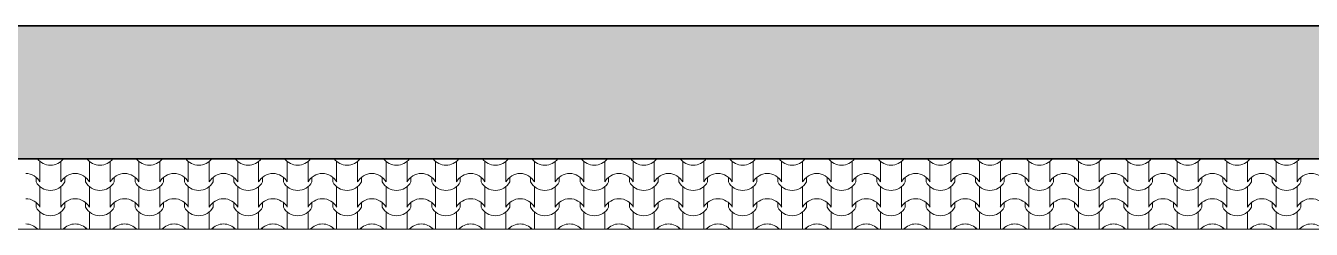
# Model space of a CAD drawing. Header units: millimetres. Extents: x 323482 to 503016, y 8175 to 72038.
# Drawn here: x 424087 to 431483, y 53368 to 54541 of the extents above; entities that cross this region are included whole.
import ezdxf

# ---------------------------------------------------------------- set-up
doc = ezdxf.new("R2010")
doc.units = ezdxf.units.MM
doc.header["$MEASUREMENT"] = 0
doc.layers.add('Shell - Roof', color=7, linetype='Continuous')
doc.layers.add('Shell - Roof_Pen_No__112', color=7, linetype='Continuous', lineweight=13, true_color=0xd5aaaa)
doc.layers.add('Shell - Roof_Pen_No__92', color=7, linetype='Continuous', lineweight=13, true_color=0xbf8080)
doc.layers.add('Shell - Roof_Pen_No__32', color=15, linetype='Continuous', lineweight=35)

# ---------------------------------------------------------------- blocks, each defined once
blk = doc.blocks.new('*X181')
at = {"layer": 'Shell - Roof_Pen_No__92', "color": 23, "linetype": 'Continuous', "lineweight": 13, "true_color": 0xbf8080}
for p, q in [((424169.1, 53758.7), (424169.1, 53699.8)), ((424169.1, 53699.8), (424169.1, 53640.9)), ((424289.3, 53758.7), (424289.3, 53699.8)), ((424289.3, 53699.8), (424289.3, 53640.9)), ((424453.6, 53758.7), (424453.6, 53699.8)), ((424453.6, 53699.8), (424453.6, 53640.9)), ((424573.8, 53758.7), (424573.8, 53699.8)), ((424573.8, 53699.8), (424573.8, 53640.9)), ((424738, 53758.7), (424738, 53699.8)), ((424738, 53699.8), (424738, 53640.9)), ((424858.3, 53758.7), (424858.3, 53699.8)), ((424858.3, 53699.8), (424858.3, 53640.9)), ((425022.5, 53758.7), (425022.5, 53699.8)), ((425022.5, 53699.8), (425022.5, 53640.9)), ((425142.8, 53758.7), (425142.8, 53699.8)), ((425142.8, 53699.8), (425142.8, 53640.9)), ((425307, 53758.7), (425307, 53699.8)), ((425307, 53699.8), (425307, 53640.9)), ((425427.2, 53758.7), (425427.2, 53699.8)), ((425427.2, 53699.8), (425427.2, 53640.9)), ((425591.5, 53758.7), (425591.5, 53699.8)), ((425591.5, 53699.8), (425591.5, 53640.9)), ((425711.7, 53758.7), (425711.7, 53699.8)), ((425711.7, 53699.8), (425711.7, 53640.9)), ((425876, 53758.7), (425876, 53699.8)), ((425876, 53699.8), (425876, 53640.9)), ((425996.2, 53758.7), (425996.2, 53699.8)), ((425996.2, 53699.8), (425996.2, 53640.9)), ((426160.4, 53758.7), (426160.4, 53699.8)), ((426160.4, 53699.8), (426160.4, 53640.9)), ((426280.7, 53758.7), (426280.7, 53699.8)), ((426280.7, 53699.8), (426280.7, 53640.9)), ((426444.9, 53758.7), (426444.9, 53699.8)), ((426444.9, 53699.8), (426444.9, 53640.9)), ((426565.2, 53758.7), (426565.2, 53699.8)), ((426565.2, 53699.8), (426565.2, 53640.9)), ((426729.4, 53758.7), (426729.4, 53699.8)), ((426729.4, 53699.8), (426729.4, 53640.9)), ((426849.6, 53758.7), (426849.6, 53699.8)), ((426849.6, 53699.8), (426849.6, 53640.9)), ((427013.9, 53758.7), (427013.9, 53699.8)), ((427013.9, 53699.8), (427013.9, 53640.9)), ((427134.1, 53758.7), (427134.1, 53699.8)), ((427134.1, 53699.8), (427134.1, 53640.9)), ((427298.4, 53758.7), (427298.4, 53699.8)), ((427298.4, 53699.8), (427298.4, 53640.9)), ((427418.6, 53758.7), (427418.6, 53699.8)), ((427418.6, 53699.8), (427418.6, 53640.9)), ((427582.8, 53758.7), (427582.8, 53699.8)), ((427582.8, 53699.8), (427582.8, 53640.9)), ((427703.1, 53758.7), (427703.1, 53699.8)), ((427703.1, 53699.8), (427703.1, 53640.9)), ((427867.3, 53758.7), (427867.3, 53699.8)), ((427867.3, 53699.8), (427867.3, 53640.9)), ((427987.6, 53758.7), (427987.6, 53699.8)), ((427987.6, 53699.8), (427987.6, 53640.9)), ((428151.8, 53758.7), (428151.8, 53699.8)), ((428151.8, 53699.8), (428151.8, 53640.9)), ((428272, 53758.7), (428272, 53699.8)), ((428272, 53699.8), (428272, 53640.9)), ((428436.3, 53758.7), (428436.3, 53699.8)), ((428436.3, 53699.8), (428436.3, 53640.9)), ((428556.5, 53758.7), (428556.5, 53699.8)), ((428556.5, 53699.8), (428556.5, 53640.9)), ((428720.8, 53758.7), (428720.8, 53699.8)), ((428720.8, 53699.8), (428720.8, 53640.9)), ((428841, 53758.7), (428841, 53699.8)), ((428841, 53699.8), (428841, 53640.9)), ((429005.2, 53758.7), (429005.2, 53699.8)), ((429005.2, 53699.8), (429005.2, 53640.9)), ((429125.5, 53758.7), (429125.5, 53699.8)), ((429125.5, 53699.8), (429125.5, 53640.9)), ((429289.7, 53758.7), (429289.7, 53699.8)), ((429289.7, 53699.8), (429289.7, 53640.9)), ((429410, 53758.7), (429410, 53699.8)), ((429410, 53699.8), (429410, 53640.9)), ((429574.2, 53758.7), (429574.2, 53699.8)), ((429574.2, 53699.8), (429574.2, 53640.9)), ((429694.4, 53758.7), (429694.4, 53699.8)), ((429694.4, 53699.8), (429694.4, 53640.9)), ((429858.7, 53758.7), (429858.7, 53699.8)), ((429858.7, 53699.8), (429858.7, 53640.9)), ((429978.9, 53758.7), (429978.9, 53699.8)), ((429978.9, 53699.8), (429978.9, 53640.9)), ((430143.2, 53758.7), (430143.2, 53699.8)), ((430143.2, 53699.8), (430143.2, 53640.9)), ((430263.4, 53758.7), (430263.4, 53699.8)), ((430263.4, 53699.8), (430263.4, 53640.9)), ((430427.6, 53758.7), (430427.6, 53699.8)), ((430427.6, 53699.8), (430427.6, 53640.9)), ((430547.9, 53758.7), (430547.9, 53699.8)), ((430547.9, 53699.8), (430547.9, 53640.9)), ((430712.1, 53758.7), (430712.1, 53699.8)), ((430712.1, 53699.8), (430712.1, 53640.9)), ((430832.4, 53758.7), (430832.4, 53699.8)), ((430832.4, 53699.8), (430832.4, 53640.9)), ((430996.6, 53758.7), (430996.6, 53699.8)), ((430996.6, 53699.8), (430996.6, 53640.9)), ((431116.8, 53758.7), (431116.8, 53699.8)), ((431116.8, 53699.8), (431116.8, 53640.9)), ((431281.1, 53758.7), (431281.1, 53699.8)), ((431281.1, 53699.8), (431281.1, 53640.9)), ((431401.3, 53758.7), (431401.3, 53699.8)), ((431401.3, 53699.8), (431401.3, 53640.9)), ((424147.1, 53668), (424147.1, 53640.9)), ((424311.3, 53668), (424311.3, 53640.9)), ((424431.6, 53668), (424431.6, 53640.9)), ((424595.8, 53668), (424595.8, 53640.9)), ((424716, 53668), (424716, 53640.9)), ((424880.3, 53668), (424880.3, 53640.9)), ((425000.5, 53668), (425000.5, 53640.9)), ((425164.8, 53668), (425164.8, 53640.9)), ((425285, 53668), (425285, 53640.9)), ((425449.2, 53668), (425449.2, 53640.9)), ((425569.5, 53668), (425569.5, 53640.9)), ((425733.7, 53668), (425733.7, 53640.9)), ((425854, 53668), (425854, 53640.9)), ((426018.2, 53668), (426018.2, 53640.9)), ((426138.4, 53668), (426138.4, 53640.9)), ((426302.7, 53668), (426302.7, 53640.9)), ((426422.9, 53668), (426422.9, 53640.9)), ((426587.2, 53668), (426587.2, 53640.9)), ((426707.4, 53668), (426707.4, 53640.9)), ((426871.6, 53668), (426871.6, 53640.9)), ((426991.9, 53668), (426991.9, 53640.9)), ((427156.1, 53668), (427156.1, 53640.9)), ((427276.4, 53668), (427276.4, 53640.9)), ((427440.6, 53668), (427440.6, 53640.9)), ((427560.8, 53668), (427560.8, 53640.9)), ((427725.1, 53668), (427725.1, 53640.9)), ((427845.3, 53668), (427845.3, 53640.9)), ((428009.6, 53668), (428009.6, 53640.9)), ((428129.8, 53668), (428129.8, 53640.9)), ((428294, 53668), (428294, 53640.9)), ((428414.3, 53668), (428414.3, 53640.9)), ((428578.5, 53668), (428578.5, 53640.9)), ((428698.8, 53668), (428698.8, 53640.9)), ((428863, 53668), (428863, 53640.9)), ((428983.2, 53668), (428983.2, 53640.9)), ((429147.5, 53668), (429147.5, 53640.9)), ((429267.7, 53668), (429267.7, 53640.9)), ((429432, 53668), (429432, 53640.9)), ((429552.2, 53668), (429552.2, 53640.9)), ((429716.4, 53668), (429716.4, 53640.9)), ((429836.7, 53668), (429836.7, 53640.9)), ((430000.9, 53668), (430000.9, 53640.9)), ((430121.2, 53668), (430121.2, 53640.9)), ((430285.4, 53668), (430285.4, 53640.9)), ((430405.6, 53668), (430405.6, 53640.9)), ((430569.9, 53668), (430569.9, 53640.9)), ((430690.1, 53668), (430690.1, 53640.9)), ((430854.4, 53668), (430854.4, 53640.9)), ((430974.6, 53668), (430974.6, 53640.9)), ((431138.8, 53668), (431138.8, 53640.9)), ((431259.1, 53668), (431259.1, 53640.9)), ((431423.3, 53668), (431423.3, 53640.9)), ((424169.1, 53613.5), (424169.1, 53554.6)), ((424169.1, 53554.6), (424169.1, 53495.7)), ((424289.3, 53613.5), (424289.3, 53554.6)), ((424289.3, 53554.6), (424289.3, 53495.7)), ((424453.6, 53613.5), (424453.6, 53554.6)), ((424453.6, 53554.6), (424453.6, 53495.7)), ((424573.8, 53613.5), (424573.8, 53554.6)), ((424573.8, 53554.6), (424573.8, 53495.7)), ((424738, 53613.5), (424738, 53554.6)), ((424738, 53554.6), (424738, 53495.7)), ((424858.3, 53613.5), (424858.3, 53554.6)), ((424858.3, 53554.6), (424858.3, 53495.7)), ((425022.5, 53613.5), (425022.5, 53554.6)), ((425022.5, 53554.6), (425022.5, 53495.7)), ((425142.8, 53613.5), (425142.8, 53554.6)), ((425142.8, 53554.6), (425142.8, 53495.7)), ((425307, 53613.5), (425307, 53554.6)), ((425307, 53554.6), (425307, 53495.7)), ((425427.2, 53613.5), (425427.2, 53554.6)), ((425427.2, 53554.6), (425427.2, 53495.7)), ((425591.5, 53613.5), (425591.5, 53554.6)), ((425591.5, 53554.6), (425591.5, 53495.7)), ((425711.7, 53613.5), (425711.7, 53554.6)), ((425711.7, 53554.6), (425711.7, 53495.7)), ((425876, 53613.5), (425876, 53554.6)), ((425876, 53554.6), (425876, 53495.7)), ((425996.2, 53613.5), (425996.2, 53554.6)), ((425996.2, 53554.6), (425996.2, 53495.7)), ((426160.4, 53613.5), (426160.4, 53554.6)), ((426160.4, 53554.6), (426160.4, 53495.7)), ((426280.7, 53613.5), (426280.7, 53554.6)), ((426280.7, 53554.6), (426280.7, 53495.7)), ((426444.9, 53613.5), (426444.9, 53554.6)), ((426444.9, 53554.6), (426444.9, 53495.7)), ((426565.2, 53613.5), (426565.2, 53554.6)), ((426565.2, 53554.6), (426565.2, 53495.7)), ((426729.4, 53613.5), (426729.4, 53554.6)), ((426729.4, 53554.6), (426729.4, 53495.7)), ((426849.6, 53613.5), (426849.6, 53554.6)), ((426849.6, 53554.6), (426849.6, 53495.7)), ((427013.9, 53613.5), (427013.9, 53554.6)), ((427013.9, 53554.6), (427013.9, 53495.7)), ((427134.1, 53613.5), (427134.1, 53554.6)), ((427134.1, 53554.6), (427134.1, 53495.7)), ((427298.4, 53613.5), (427298.4, 53554.6)), ((427298.4, 53554.6), (427298.4, 53495.7)), ((427418.6, 53613.5), (427418.6, 53554.6)), ((427418.6, 53554.6), (427418.6, 53495.7)), ((427582.8, 53613.5), (427582.8, 53554.6)), ((427582.8, 53554.6), (427582.8, 53495.7)), ((427703.1, 53613.5), (427703.1, 53554.6)), ((427703.1, 53554.6), (427703.1, 53495.7)), ((427867.3, 53613.5), (427867.3, 53554.6)), ((427867.3, 53554.6), (427867.3, 53495.7)), ((427987.6, 53613.5), (427987.6, 53554.6)), ((427987.6, 53554.6), (427987.6, 53495.7)), ((428151.8, 53613.5), (428151.8, 53554.6)), ((428151.8, 53554.6), (428151.8, 53495.7)), ((428272, 53613.5), (428272, 53554.6)), ((428272, 53554.6), (428272, 53495.7)), ((428436.3, 53613.5), (428436.3, 53554.6)), ((428436.3, 53554.6), (428436.3, 53495.7)), ((428556.5, 53613.5), (428556.5, 53554.6)), ((428556.5, 53554.6), (428556.5, 53495.7)), ((428720.8, 53613.5), (428720.8, 53554.6)), ((428720.8, 53554.6), (428720.8, 53495.7)), ((428841, 53613.5), (428841, 53554.6)), ((428841, 53554.6), (428841, 53495.7)), ((429005.2, 53613.5), (429005.2, 53554.6)), ((429005.2, 53554.6), (429005.2, 53495.7)), ((429125.5, 53613.5), (429125.5, 53554.6)), ((429125.5, 53554.6), (429125.5, 53495.7)), ((429289.7, 53613.5), (429289.7, 53554.6)), ((429289.7, 53554.6), (429289.7, 53495.7)), ((429410, 53613.5), (429410, 53554.6)), ((429410, 53554.6), (429410, 53495.7)), ((429574.2, 53613.5), (429574.2, 53554.6)), ((429574.2, 53554.6), (429574.2, 53495.7)), ((429694.4, 53613.5), (429694.4, 53554.6)), ((429694.4, 53554.6), (429694.4, 53495.7)), ((429858.7, 53613.5), (429858.7, 53554.6)), ((429858.7, 53554.6), (429858.7, 53495.7)), ((429978.9, 53613.5), (429978.9, 53554.6)), ((429978.9, 53554.6), (429978.9, 53495.7)), ((430143.2, 53613.5), (430143.2, 53554.6)), ((430143.2, 53554.6), (430143.2, 53495.7)), ((430263.4, 53613.5), (430263.4, 53554.6)), ((430263.4, 53554.6), (430263.4, 53495.7)), ((430427.6, 53613.5), (430427.6, 53554.6)), ((430427.6, 53554.6), (430427.6, 53495.7)), ((430547.9, 53613.5), (430547.9, 53554.6)), ((430547.9, 53554.6), (430547.9, 53495.7)), ((430712.1, 53613.5), (430712.1, 53554.6)), ((430712.1, 53554.6), (430712.1, 53495.7)), ((430832.4, 53613.5), (430832.4, 53554.6)), ((430832.4, 53554.6), (430832.4, 53495.7)), ((430996.6, 53613.5), (430996.6, 53554.6)), ((430996.6, 53554.6), (430996.6, 53495.7)), ((431116.8, 53613.5), (431116.8, 53554.6)), ((431116.8, 53554.6), (431116.8, 53495.7)), ((431281.1, 53613.5), (431281.1, 53554.6)), ((431281.1, 53554.6), (431281.1, 53495.7)), ((431401.3, 53613.5), (431401.3, 53554.6)), ((431401.3, 53554.6), (431401.3, 53495.7)), ((424147.1, 53522.8), (424147.1, 53495.7)), ((424311.3, 53522.8), (424311.3, 53495.7)), ((424431.6, 53522.8), (424431.6, 53495.7)), ((424595.8, 53522.8), (424595.8, 53495.7)), ((424716, 53522.8), (424716, 53495.7)), ((424880.3, 53522.8), (424880.3, 53495.7)), ((425000.5, 53522.8), (425000.5, 53495.7)), ((425164.8, 53522.8), (425164.8, 53495.7)), ((425285, 53522.8), (425285, 53495.7)), ((425449.2, 53522.8), (425449.2, 53495.7)), ((425569.5, 53522.8), (425569.5, 53495.7)), ((425733.7, 53522.8), (425733.7, 53495.7)), ((425854, 53522.8), (425854, 53495.7)), ((426018.2, 53522.8), (426018.2, 53495.7)), ((426138.4, 53522.8), (426138.4, 53495.7)), ((426302.7, 53522.8), (426302.7, 53495.7)), ((426422.9, 53522.8), (426422.9, 53495.7)), ((426587.2, 53522.8), (426587.2, 53495.7)), ((426707.4, 53522.8), (426707.4, 53495.7)), ((426871.6, 53522.8), (426871.6, 53495.7)), ((426991.9, 53522.8), (426991.9, 53495.7)), ((427156.1, 53522.8), (427156.1, 53495.7)), ((427276.4, 53522.8), (427276.4, 53495.7)), ((427440.6, 53522.8), (427440.6, 53495.7)), ((427560.8, 53522.8), (427560.8, 53495.7)), ((427725.1, 53522.8), (427725.1, 53495.7)), ((427845.3, 53522.8), (427845.3, 53495.7)), ((428009.6, 53522.8), (428009.6, 53495.7)), ((428129.8, 53522.8), (428129.8, 53495.7)), ((428294, 53522.8), (428294, 53495.7)), ((428414.3, 53522.8), (428414.3, 53495.7)), ((428578.5, 53522.8), (428578.5, 53495.7)), ((428698.8, 53522.8), (428698.8, 53495.7)), ((428863, 53522.8), (428863, 53495.7)), ((428983.2, 53522.8), (428983.2, 53495.7)), ((429147.5, 53522.8), (429147.5, 53495.7)), ((429267.7, 53522.8), (429267.7, 53495.7)), ((429432, 53522.8), (429432, 53495.7)), ((429552.2, 53522.8), (429552.2, 53495.7)), ((429716.4, 53522.8), (429716.4, 53495.7)), ((429836.7, 53522.8), (429836.7, 53495.7)), ((430000.9, 53522.8), (430000.9, 53495.7)), ((430121.2, 53522.8), (430121.2, 53495.7)), ((430285.4, 53522.8), (430285.4, 53495.7)), ((430405.6, 53522.8), (430405.6, 53495.7)), ((430569.9, 53522.8), (430569.9, 53495.7)), ((430690.1, 53522.8), (430690.1, 53495.7)), ((430854.4, 53522.8), (430854.4, 53495.7)), ((430974.6, 53522.8), (430974.6, 53495.7)), ((431138.8, 53522.8), (431138.8, 53495.7)), ((431259.1, 53522.8), (431259.1, 53495.7)), ((431423.3, 53522.8), (431423.3, 53495.7)), ((424169.1, 53468.3), (424169.1, 53409.4)), ((424169.1, 53409.4), (424169.1, 53368.2)), ((424289.3, 53468.3), (424289.3, 53409.4)), ((424289.3, 53409.4), (424289.3, 53368.2)), ((424453.6, 53468.3), (424453.6, 53409.4)), ((424453.6, 53409.4), (424453.6, 53368.2)), ((424573.8, 53468.3), (424573.8, 53409.4)), ((424573.8, 53409.4), (424573.8, 53368.2)), ((424738, 53468.3), (424738, 53409.4)), ((424738, 53409.4), (424738, 53368.2)), ((424858.3, 53468.3), (424858.3, 53409.4)), ((424858.3, 53409.4), (424858.3, 53368.2)), ((425022.5, 53468.3), (425022.5, 53409.4)), ((425022.5, 53409.4), (425022.5, 53368.2)), ((425142.8, 53468.3), (425142.8, 53409.4)), ((425142.8, 53409.4), (425142.8, 53368.2)), ((425307, 53468.3), (425307, 53409.4)), ((425307, 53409.4), (425307, 53368.2)), ((425427.2, 53468.3), (425427.2, 53409.4)), ((425427.2, 53409.4), (425427.2, 53368.2)), ((425591.5, 53468.3), (425591.5, 53409.4)), ((425591.5, 53409.4), (425591.5, 53368.2)), ((425711.7, 53468.3), (425711.7, 53409.4)), ((425711.7, 53409.4), (425711.7, 53368.2)), ((425876, 53468.3), (425876, 53409.4)), ((425876, 53409.4), (425876, 53368.2)), ((425996.2, 53468.3), (425996.2, 53409.4)), ((425996.2, 53409.4), (425996.2, 53368.2)), ((426160.4, 53468.3), (426160.4, 53409.4)), ((426160.4, 53409.4), (426160.4, 53368.2)), ((426280.7, 53468.3), (426280.7, 53409.4)), ((426280.7, 53409.4), (426280.7, 53368.2)), ((426444.9, 53468.3), (426444.9, 53409.4)), ((426444.9, 53409.4), (426444.9, 53368.2)), ((426565.2, 53468.3), (426565.2, 53409.4)), ((426565.2, 53409.4), (426565.2, 53368.2)), ((426729.4, 53468.3), (426729.4, 53409.4)), ((426729.4, 53409.4), (426729.4, 53368.2)), ((426849.6, 53468.3), (426849.6, 53409.4)), ((426849.6, 53409.4), (426849.6, 53368.2)), ((427013.9, 53468.3), (427013.9, 53409.4)), ((427013.9, 53409.4), (427013.9, 53368.2)), ((427134.1, 53468.3), (427134.1, 53409.4)), ((427134.1, 53409.4), (427134.1, 53368.2)), ((427298.4, 53468.3), (427298.4, 53409.4)), ((427298.4, 53409.4), (427298.4, 53368.2)), ((427418.6, 53468.3), (427418.6, 53409.4)), ((427418.6, 53409.4), (427418.6, 53368.2)), ((427582.8, 53468.3), (427582.8, 53409.4)), ((427582.8, 53409.4), (427582.8, 53368.2)), ((427703.1, 53468.3), (427703.1, 53409.4)), ((427703.1, 53409.4), (427703.1, 53368.2)), ((427867.3, 53468.3), (427867.3, 53409.4)), ((427867.3, 53409.4), (427867.3, 53368.2)), ((427987.6, 53468.3), (427987.6, 53409.4)), ((427987.6, 53409.4), (427987.6, 53368.2)), ((428151.8, 53468.3), (428151.8, 53409.4)), ((428151.8, 53409.4), (428151.8, 53368.2)), ((428272, 53468.3), (428272, 53409.4)), ((428272, 53409.4), (428272, 53368.2)), ((428436.3, 53468.3), (428436.3, 53409.4)), ((428436.3, 53409.4), (428436.3, 53368.2)), ((428556.5, 53468.3), (428556.5, 53409.4)), ((428556.5, 53409.4), (428556.5, 53368.2)), ((428720.8, 53468.3), (428720.8, 53409.4)), ((428720.8, 53409.4), (428720.8, 53368.2)), ((428841, 53468.3), (428841, 53409.4)), ((428841, 53409.4), (428841, 53368.2)), ((429005.2, 53468.3), (429005.2, 53409.4)), ((429005.2, 53409.4), (429005.2, 53368.2)), ((429125.5, 53468.3), (429125.5, 53409.4)), ((429125.5, 53409.4), (429125.5, 53368.2)), ((429289.7, 53468.3), (429289.7, 53409.4)), ((429289.7, 53409.4), (429289.7, 53368.2)), ((429410, 53468.3), (429410, 53409.4)), ((429410, 53409.4), (429410, 53368.2)), ((429574.2, 53468.3), (429574.2, 53409.4)), ((429574.2, 53409.4), (429574.2, 53368.2)), ((429694.4, 53468.3), (429694.4, 53409.4)), ((429694.4, 53409.4), (429694.4, 53368.2)), ((429858.7, 53468.3), (429858.7, 53409.4)), ((429858.7, 53409.4), (429858.7, 53368.2)), ((429978.9, 53468.3), (429978.9, 53409.4)), ((429978.9, 53409.4), (429978.9, 53368.2)), ((430143.2, 53468.3), (430143.2, 53409.4)), ((430143.2, 53409.4), (430143.2, 53368.2)), ((430263.4, 53468.3), (430263.4, 53409.4)), ((430263.4, 53409.4), (430263.4, 53368.2)), ((430427.6, 53468.3), (430427.6, 53409.4)), ((430427.6, 53409.4), (430427.6, 53368.2)), ((430547.9, 53468.3), (430547.9, 53409.4)), ((430547.9, 53409.4), (430547.9, 53368.2)), ((430712.1, 53468.3), (430712.1, 53409.4)), ((430712.1, 53409.4), (430712.1, 53368.2)), ((430832.4, 53468.3), (430832.4, 53409.4)), ((430832.4, 53409.4), (430832.4, 53368.2)), ((430996.6, 53468.3), (430996.6, 53409.4)), ((430996.6, 53409.4), (430996.6, 53368.2)), ((431116.8, 53468.3), (431116.8, 53409.4)), ((431116.8, 53409.4), (431116.8, 53368.2)), ((431281.1, 53468.3), (431281.1, 53409.4)), ((431281.1, 53409.4), (431281.1, 53368.2)), ((431401.3, 53468.3), (431401.3, 53409.4)), ((431401.3, 53409.4), (431401.3, 53368.2)), ((424147.1, 53377.6), (424147.1, 53368.2)), ((424311.3, 53377.6), (424311.3, 53368.2)), ((424431.6, 53377.6), (424431.6, 53368.2)), ((424595.8, 53377.6), (424595.8, 53368.2)), ((424716, 53377.6), (424716, 53368.2)), ((424880.3, 53377.6), (424880.3, 53368.2)), ((425000.5, 53377.6), (425000.5, 53368.2)), ((425164.8, 53377.6), (425164.8, 53368.2)), ((425285, 53377.6), (425285, 53368.2)), ((425449.2, 53377.6), (425449.2, 53368.2)), ((425569.5, 53377.6), (425569.5, 53368.2)), ((425733.7, 53377.6), (425733.7, 53368.2)), ((425854, 53377.6), (425854, 53368.2)), ((426018.2, 53377.6), (426018.2, 53368.2)), ((426138.4, 53377.6), (426138.4, 53368.2)), ((426302.7, 53377.6), (426302.7, 53368.2)), ((426422.9, 53377.6), (426422.9, 53368.2)), ((426587.2, 53377.6), (426587.2, 53368.2)), ((426707.4, 53377.6), (426707.4, 53368.2)), ((426871.6, 53377.6), (426871.6, 53368.2)), ((426991.9, 53377.6), (426991.9, 53368.2)), ((427156.1, 53377.6), (427156.1, 53368.2)), ((427276.4, 53377.6), (427276.4, 53368.2)), ((427440.6, 53377.6), (427440.6, 53368.2)), ((427560.8, 53377.6), (427560.8, 53368.2)), ((427725.1, 53377.6), (427725.1, 53368.2)), ((427845.3, 53377.6), (427845.3, 53368.2)), ((428009.6, 53377.6), (428009.6, 53368.2)), ((428129.8, 53377.6), (428129.8, 53368.2)), ((428294, 53377.6), (428294, 53368.2)), ((428414.3, 53377.6), (428414.3, 53368.2)), ((428578.5, 53377.6), (428578.5, 53368.2)), ((428698.8, 53377.6), (428698.8, 53368.2)), ((428863, 53377.6), (428863, 53368.2)), ((428983.2, 53377.6), (428983.2, 53368.2)), ((429147.5, 53377.6), (429147.5, 53368.2)), ((429267.7, 53377.6), (429267.7, 53368.2)), ((429432, 53377.6), (429432, 53368.2)), ((429552.2, 53377.6), (429552.2, 53368.2)), ((429716.4, 53377.6), (429716.4, 53368.2)), ((429836.7, 53377.6), (429836.7, 53368.2)), ((430000.9, 53377.6), (430000.9, 53368.2)), ((430121.2, 53377.6), (430121.2, 53368.2)), ((430285.4, 53377.6), (430285.4, 53368.2)), ((430405.6, 53377.6), (430405.6, 53368.2)), ((430569.9, 53377.6), (430569.9, 53368.2)), ((430690.1, 53377.6), (430690.1, 53368.2)), ((430854.4, 53377.6), (430854.4, 53368.2)), ((430974.6, 53377.6), (430974.6, 53368.2)), ((431138.8, 53377.6), (431138.8, 53368.2)), ((431259.1, 53377.6), (431259.1, 53368.2)), ((431423.3, 53377.6), (431423.3, 53368.2))]:
    blk.add_line(p, q, dxfattribs=at)
for centre, major_axis, start_param, end_param in [((424229.2, 53826), (91.9, 0), 3.761351, 5.663427), ((424513.7, 53826), (91.9, 0), 3.761351, 5.663427), ((424798.2, 53826), (91.9, 0), 3.761351, 5.663427), ((425082.6, 53826), (91.9, 0), 3.761351, 5.663427), ((425367.1, 53826), (91.9, 0), 3.761351, 5.663427), ((425651.6, 53826), (91.9, 0), 3.761351, 5.663427), ((425936.1, 53826), (91.9, 0), 3.761351, 5.663427), ((426220.6, 53826), (91.9, 0), 3.761351, 5.663427), ((426505, 53826), (91.9, 0), 3.761351, 5.663427), ((426789.5, 53826), (91.9, 0), 3.761351, 5.663427), ((427074, 53826), (91.9, 0), 3.761351, 5.663427), ((427358.5, 53826), (91.9, 0), 3.761351, 5.663427), ((427643, 53826), (91.9, 0), 3.761351, 5.663427), ((427927.4, 53826), (91.9, 0), 3.761351, 5.663427), ((428211.9, 53826), (91.9, 0), 3.761351, 5.663427), ((428496.4, 53826), (91.9, 0), 3.761351, 5.663427), ((428780.9, 53826), (91.9, 0), 3.761351, 5.663427), ((429065.4, 53826), (91.9, 0), 3.761351, 5.663427), ((429349.8, 53826), (91.9, 0), 3.761351, 5.663427), ((429634.3, 53826), (91.9, 0), 3.761351, 5.663427), ((429918.8, 53826), (91.9, 0), 3.761351, 5.663427), ((430203.3, 53826), (91.9, 0), 3.761351, 5.663427), ((430487.8, 53826), (91.9, 0), 3.761351, 5.663427), ((430772.2, 53826), (91.9, 0), 3.761351, 5.663427), ((431056.7, 53826), (91.9, 0), 3.761351, 5.663427), ((431341.2, 53826), (91.9, 0), 3.761351, 5.663427), ((424086.7, 53600.4), (92.5, 0), 0.471039, 1.56782), ((424229.2, 53680.8), (91.9, 0), 3.607672, 5.817106), ((424371.7, 53600.4), (92.5, 0), 1.573772, 2.670554), ((424371.2, 53600.4), (92.5, 0), 0.471039, 1.56782), ((424513.7, 53680.8), (91.9, 0), 3.607672, 5.817106), ((424656.2, 53600.4), (92.5, 0), 1.573772, 2.670554), ((424655.6, 53600.4), (92.5, 0), 0.471039, 1.56782), ((424798.2, 53680.8), (91.9, 0), 3.607672, 5.817106), ((424940.7, 53600.4), (92.5, 0), 1.573772, 2.670554), ((424940.1, 53600.4), (92.5, 0), 0.471039, 1.56782), ((425082.6, 53680.8), (91.9, 0), 3.607672, 5.817106), ((425225.2, 53600.4), (92.5, 0), 1.573772, 2.670554), ((425224.6, 53600.4), (92.5, 0), 0.471039, 1.56782), ((425367.1, 53680.8), (91.9, 0), 3.607672, 5.817106), ((425509.6, 53600.4), (92.5, 0), 1.573772, 2.670554), ((425509.1, 53600.4), (92.5, 0), 0.471039, 1.56782), ((425651.6, 53680.8), (91.9, 0), 3.607672, 5.817106), ((425794.1, 53600.4), (92.5, 0), 1.573772, 2.670554), ((425793.6, 53600.4), (92.5, 0), 0.471039, 1.56782), ((425936.1, 53680.8), (91.9, 0), 3.607672, 5.817106), ((426078.6, 53600.4), (92.5, 0), 1.573772, 2.670554), ((426078, 53600.4), (92.5, 0), 0.471039, 1.56782), ((426220.6, 53680.8), (91.9, 0), 3.607672, 5.817106), ((426363.1, 53600.4), (92.5, 0), 1.573772, 2.670554), ((426362.5, 53600.4), (92.5, 0), 0.471039, 1.56782), ((426505, 53680.8), (91.9, 0), 3.607672, 5.817106), ((426647.6, 53600.4), (92.5, 0), 1.573772, 2.670554), ((426647, 53600.4), (92.5, 0), 0.471039, 1.56782), ((426789.5, 53680.8), (91.9, 0), 3.607672, 5.817106), ((426932, 53600.4), (92.5, 0), 1.573772, 2.670554), ((426931.5, 53600.4), (92.5, 0), 0.471039, 1.56782), ((427074, 53680.8), (91.9, 0), 3.607672, 5.817106), ((427216.5, 53600.4), (92.5, 0), 1.573772, 2.670554), ((427216, 53600.4), (92.5, 0), 0.471039, 1.56782), ((427358.5, 53680.8), (91.9, 0), 3.607672, 5.817106), ((427501, 53600.4), (92.5, 0), 1.573772, 2.670554), ((427500.4, 53600.4), (92.5, 0), 0.471039, 1.56782), ((427643, 53680.8), (91.9, 0), 3.607672, 5.817106), ((427785.5, 53600.4), (92.5, 0), 1.573772, 2.670554), ((427784.9, 53600.4), (92.5, 0), 0.471039, 1.56782), ((427927.4, 53680.8), (91.9, 0), 3.607672, 5.817106), ((428070, 53600.4), (92.5, 0), 1.573772, 2.670554), ((428069.4, 53600.4), (92.5, 0), 0.471039, 1.56782), ((428211.9, 53680.8), (91.9, 0), 3.607672, 5.817106), ((428354.4, 53600.4), (92.5, 0), 1.573772, 2.670554), ((428353.9, 53600.4), (92.5, 0), 0.471039, 1.56782), ((428496.4, 53680.8), (91.9, 0), 3.607672, 5.817106), ((428638.9, 53600.4), (92.5, 0), 1.573772, 2.670554), ((428638.4, 53600.4), (92.5, 0), 0.471039, 1.56782), ((428780.9, 53680.8), (91.9, 0), 3.607672, 5.817106), ((428923.4, 53600.4), (92.5, 0), 1.573772, 2.670554), ((428922.8, 53600.4), (92.5, 0), 0.471039, 1.56782), ((429065.4, 53680.8), (91.9, 0), 3.607672, 5.817106), ((429207.9, 53600.4), (92.5, 0), 1.573772, 2.670554), ((429207.3, 53600.4), (92.5, 0), 0.471039, 1.56782), ((429349.8, 53680.8), (91.9, 0), 3.607672, 5.817106), ((429492.4, 53600.4), (92.5, 0), 1.573772, 2.670554), ((429491.8, 53600.4), (92.5, 0), 0.471039, 1.56782), ((429634.3, 53680.8), (91.9, 0), 3.607672, 5.817106), ((429776.8, 53600.4), (92.5, 0), 1.573772, 2.670554), ((429776.3, 53600.4), (92.5, 0), 0.471039, 1.56782), ((429918.8, 53680.8), (91.9, 0), 3.607672, 5.817106), ((430061.3, 53600.4), (92.5, 0), 1.573772, 2.670554), ((430060.8, 53600.4), (92.5, 0), 0.471039, 1.56782), ((430203.3, 53680.8), (91.9, 0), 3.607672, 5.817106), ((430345.8, 53600.4), (92.5, 0), 1.573772, 2.670554), ((430345.2, 53600.4), (92.5, 0), 0.471039, 1.56782), ((430487.8, 53680.8), (91.9, 0), 3.607672, 5.817106), ((430630.3, 53600.4), (92.5, 0), 1.573772, 2.670554), ((430629.7, 53600.4), (92.5, 0), 0.471039, 1.56782), ((430772.2, 53680.8), (91.9, 0), 3.607672, 5.817106), ((430914.8, 53600.4), (92.5, 0), 1.573772, 2.670554), ((430914.2, 53600.4), (92.5, 0), 0.471039, 1.56782), ((431056.7, 53680.8), (91.9, 0), 3.607672, 5.817106), ((431199.2, 53600.4), (92.5, 0), 1.573772, 2.670554), ((431198.7, 53600.4), (92.5, 0), 0.471039, 1.56782), ((431341.2, 53680.8), (91.9, 0), 3.607672, 5.817106), ((431483.7, 53600.4), (92.5, 0), 1.573772, 2.670554), ((431483.2, 53600.4), (92.5, 0), 0.471039, 1.56782), ((424086.7, 53455.2), (92.5, 0), 0.471039, 1.56782), ((424229.2, 53535.6), (91.9, 0), 3.607672, 5.817106), ((424371.7, 53455.2), (92.5, 0), 1.573772, 2.670554), ((424371.2, 53455.2), (92.5, 0), 0.471039, 1.56782), ((424513.7, 53535.6), (91.9, 0), 3.607672, 5.817106), ((424656.2, 53455.2), (92.5, 0), 1.573772, 2.670554), ((424655.6, 53455.2), (92.5, 0), 0.471039, 1.56782), ((424798.2, 53535.6), (91.9, 0), 3.607672, 5.817106), ((424940.7, 53455.2), (92.5, 0), 1.573772, 2.670554), ((424940.1, 53455.2), (92.5, 0), 0.471039, 1.56782), ((425082.6, 53535.6), (91.9, 0), 3.607672, 5.817106), ((425225.2, 53455.2), (92.5, 0), 1.573772, 2.670554), ((425224.6, 53455.2), (92.5, 0), 0.471039, 1.56782), ((425367.1, 53535.6), (91.9, 0), 3.607672, 5.817106), ((425509.6, 53455.2), (92.5, 0), 1.573772, 2.670554), ((425509.1, 53455.2), (92.5, 0), 0.471039, 1.56782), ((425651.6, 53535.6), (91.9, 0), 3.607672, 5.817106), ((425794.1, 53455.2), (92.5, 0), 1.573772, 2.670554), ((425793.6, 53455.2), (92.5, 0), 0.471039, 1.56782), ((425936.1, 53535.6), (91.9, 0), 3.607672, 5.817106), ((426078.6, 53455.2), (92.5, 0), 1.573772, 2.670554), ((426078, 53455.2), (92.5, 0), 0.471039, 1.56782), ((426220.6, 53535.6), (91.9, 0), 3.607672, 5.817106), ((426363.1, 53455.2), (92.5, 0), 1.573772, 2.670554), ((426362.5, 53455.2), (92.5, 0), 0.471039, 1.56782), ((426505, 53535.6), (91.9, 0), 3.607672, 5.817106), ((426647.6, 53455.2), (92.5, 0), 1.573772, 2.670554), ((426647, 53455.2), (92.5, 0), 0.471039, 1.56782), ((426789.5, 53535.6), (91.9, 0), 3.607672, 5.817106), ((426932, 53455.2), (92.5, 0), 1.573772, 2.670554), ((426931.5, 53455.2), (92.5, 0), 0.471039, 1.56782), ((427074, 53535.6), (91.9, 0), 3.607672, 5.817106), ((427216.5, 53455.2), (92.5, 0), 1.573772, 2.670554), ((427216, 53455.2), (92.5, 0), 0.471039, 1.56782), ((427358.5, 53535.6), (91.9, 0), 3.607672, 5.817106), ((427501, 53455.2), (92.5, 0), 1.573772, 2.670554), ((427500.4, 53455.2), (92.5, 0), 0.471039, 1.56782), ((427643, 53535.6), (91.9, 0), 3.607672, 5.817106), ((427785.5, 53455.2), (92.5, 0), 1.573772, 2.670554), ((427784.9, 53455.2), (92.5, 0), 0.471039, 1.56782), ((427927.4, 53535.6), (91.9, 0), 3.607672, 5.817106), ((428070, 53455.2), (92.5, 0), 1.573772, 2.670554), ((428069.4, 53455.2), (92.5, 0), 0.471039, 1.56782), ((428211.9, 53535.6), (91.9, 0), 3.607672, 5.817106), ((428354.4, 53455.2), (92.5, 0), 1.573772, 2.670554), ((428353.9, 53455.2), (92.5, 0), 0.471039, 1.56782), ((428496.4, 53535.6), (91.9, 0), 3.607672, 5.817106), ((428638.9, 53455.2), (92.5, 0), 1.573772, 2.670554), ((428638.4, 53455.2), (92.5, 0), 0.471039, 1.56782), ((428780.9, 53535.6), (91.9, 0), 3.607672, 5.817106), ((428923.4, 53455.2), (92.5, 0), 1.573772, 2.670554), ((428922.8, 53455.2), (92.5, 0), 0.471039, 1.56782), ((429065.4, 53535.6), (91.9, 0), 3.607672, 5.817106), ((429207.9, 53455.2), (92.5, 0), 1.573772, 2.670554), ((429207.3, 53455.2), (92.5, 0), 0.471039, 1.56782), ((429349.8, 53535.6), (91.9, 0), 3.607672, 5.817106), ((429492.4, 53455.2), (92.5, 0), 1.573772, 2.670554), ((429491.8, 53455.2), (92.5, 0), 0.471039, 1.56782), ((429634.3, 53535.6), (91.9, 0), 3.607672, 5.817106), ((429776.8, 53455.2), (92.5, 0), 1.573772, 2.670554), ((429776.3, 53455.2), (92.5, 0), 0.471039, 1.56782), ((429918.8, 53535.6), (91.9, 0), 3.607672, 5.817106), ((430061.3, 53455.2), (92.5, 0), 1.573772, 2.670554), ((430060.8, 53455.2), (92.5, 0), 0.471039, 1.56782), ((430203.3, 53535.6), (91.9, 0), 3.607672, 5.817106), ((430345.8, 53455.2), (92.5, 0), 1.573772, 2.670554), ((430345.2, 53455.2), (92.5, 0), 0.471039, 1.56782), ((430487.8, 53535.6), (91.9, 0), 3.607672, 5.817106), ((430630.3, 53455.2), (92.5, 0), 1.573772, 2.670554), ((430629.7, 53455.2), (92.5, 0), 0.471039, 1.56782), ((430772.2, 53535.6), (91.9, 0), 3.607672, 5.817106), ((430914.8, 53455.2), (92.5, 0), 1.573772, 2.670554), ((430914.2, 53455.2), (92.5, 0), 0.471039, 1.56782), ((431056.7, 53535.6), (91.9, 0), 3.607672, 5.817106), ((431199.2, 53455.2), (92.5, 0), 1.573772, 2.670554), ((431198.7, 53455.2), (92.5, 0), 0.471039, 1.56782), ((431341.2, 53535.6), (91.9, 0), 3.607672, 5.817106), ((431483.7, 53455.2), (92.5, 0), 1.573772, 2.670554), ((431483.2, 53455.2), (92.5, 0), 0.471039, 1.56782), ((424086.7, 53310), (92.5, 0), 0.710321, 1.56782), ((424371.7, 53310), (92.5, 0), 1.573772, 2.431272), ((424371.2, 53310), (92.5, 0), 0.710321, 1.56782), ((424656.2, 53310), (92.5, 0), 1.573772, 2.431272), ((424655.6, 53310), (92.5, 0), 0.710321, 1.56782), ((424940.7, 53310), (92.5, 0), 1.573772, 2.431272), ((424940.1, 53310), (92.5, 0), 0.710321, 1.56782), ((425225.2, 53310), (92.5, 0), 1.573772, 2.431272), ((425224.6, 53310), (92.5, 0), 0.710321, 1.56782), ((425509.6, 53310), (92.5, 0), 1.573772, 2.431272), ((425509.1, 53310), (92.5, 0), 0.710321, 1.56782), ((425794.1, 53310), (92.5, 0), 1.573772, 2.431272), ((425793.6, 53310), (92.5, 0), 0.710321, 1.56782), ((426078.6, 53310), (92.5, 0), 1.573772, 2.431272), ((426078, 53310), (92.5, 0), 0.710321, 1.56782), ((426363.1, 53310), (92.5, 0), 1.573772, 2.431272), ((426362.5, 53310), (92.5, 0), 0.710321, 1.56782), ((426647.6, 53310), (92.5, 0), 1.573772, 2.431272), ((426647, 53310), (92.5, 0), 0.710321, 1.56782), ((426932, 53310), (92.5, 0), 1.573772, 2.431272), ((426931.5, 53310), (92.5, 0), 0.710321, 1.56782), ((427216.5, 53310), (92.5, 0), 1.573772, 2.431272), ((427216, 53310), (92.5, 0), 0.710321, 1.56782), ((427501, 53310), (92.5, 0), 1.573772, 2.431272), ((427500.4, 53310), (92.5, 0), 0.710321, 1.56782), ((427785.5, 53310), (92.5, 0), 1.573772, 2.431272), ((427784.9, 53310), (92.5, 0), 0.710321, 1.56782), ((428070, 53310), (92.5, 0), 1.573772, 2.431272), ((428069.4, 53310), (92.5, 0), 0.710321, 1.56782), ((428354.4, 53310), (92.5, 0), 1.573772, 2.431272), ((428353.9, 53310), (92.5, 0), 0.710321, 1.56782), ((428638.9, 53310), (92.5, 0), 1.573772, 2.431272), ((428638.4, 53310), (92.5, 0), 0.710321, 1.56782), ((428923.4, 53310), (92.5, 0), 1.573772, 2.431272), ((428922.8, 53310), (92.5, 0), 0.710321, 1.56782), ((429207.9, 53310), (92.5, 0), 1.573772, 2.431272), ((429207.3, 53310), (92.5, 0), 0.710321, 1.56782), ((429492.4, 53310), (92.5, 0), 1.573772, 2.431272), ((429491.8, 53310), (92.5, 0), 0.710321, 1.56782), ((429776.8, 53310), (92.5, 0), 1.573772, 2.431272), ((429776.3, 53310), (92.5, 0), 0.710321, 1.56782), ((430061.3, 53310), (92.5, 0), 1.573772, 2.431272), ((430060.8, 53310), (92.5, 0), 0.710321, 1.56782), ((430345.8, 53310), (92.5, 0), 1.573772, 2.431272), ((430345.2, 53310), (92.5, 0), 0.710321, 1.56782), ((430630.3, 53310), (92.5, 0), 1.573772, 2.431272), ((430629.7, 53310), (92.5, 0), 0.710321, 1.56782), ((430914.8, 53310), (92.5, 0), 1.573772, 2.431272), ((430914.2, 53310), (92.5, 0), 0.710321, 1.56782), ((431199.2, 53310), (92.5, 0), 1.573772, 2.431272), ((431198.7, 53310), (92.5, 0), 0.710321, 1.56782), ((431483.7, 53310), (92.5, 0), 1.573772, 2.431272), ((431483.2, 53310), (92.5, 0), 0.710321, 1.56782)]:
    blk.add_ellipse(centre, major_axis=major_axis, ratio=0.965926, start_param=start_param, end_param=end_param, dxfattribs=at)
blk = doc.blocks.new('Roof_1', base_point=(415883, 66968.2))
at = {"layer": 'Shell - Roof_Pen_No__112', "linetype": 'Continuous', "lineweight": 13, "true_color": 0xd5aaaa}
blk.add_hatch(color=9, dxfattribs=at).paths.add_polyline_path([(415883, 53774.5), (441900.7, 53774.5), (441900.7, 54541.4), (415883, 54541.4)])
at = {"layer": 'Shell - Roof_Pen_No__32', "color": 15, "linetype": 'Continuous', "lineweight": 35}
for p, q in [((415883, 54541.4), (441900.7, 54541.4)), ((415883, 53774.5), (441900.7, 53774.5))]:
    blk.add_line(p, q, dxfattribs=at)
at = {"layer": 'Shell - Roof_Pen_No__92', "color": 23, "linetype": 'Continuous', "lineweight": 13, "true_color": 0xbf8080, "flags": 128}
blk.add_lwpolyline([(441900.7, 53368.2), (415883, 53368.2)], dxfattribs=at)
at = {"layer": 'Shell - Roof', "color": 23, "linetype": 'Continuous', "lineweight": 13, "true_color": 0xbf8080}
blk.add_blockref('*X181', (0, 0), dxfattribs=at)

msp = doc.modelspace()

# ---------------------------------------------------------------- block references
at = {"layer": 'Shell - Roof', "color": 23, "linetype": 'Continuous', "lineweight": 13, "true_color": 0xbf8080}
msp.add_blockref('Roof_1', (415883, 66968.2), dxfattribs=at)

doc.saveas('drawing.dxf')
